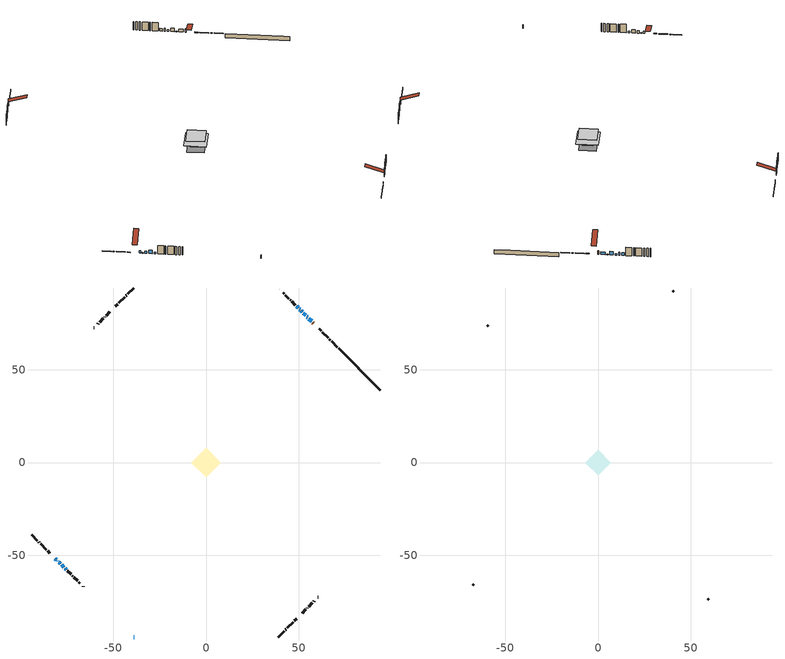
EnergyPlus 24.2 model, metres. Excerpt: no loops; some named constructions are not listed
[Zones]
conditioned space
 floor outside (Floor1 construction): -3.71,0 0,3.71 3.71,0 0,-3.71 z0.71
 floor adiabatic (AdiabaticFloorConstruction): -7.85,0 0,7.85 7.85,0 0,-7.85 z3.15
 floor foundation (Slab1 construction): -5.64,0.42 -0.42,5.64 5.64,-0.42 0.42,-5.64 z-1.75
 wall outside (RimJoist1 construction): 38.92,-93.97 42.05,-90.84 / -93.97,-38.92 -90.84,-42.05 / -38.92,93.97 -42.05,90.84 / 70.75,62.15 67.62,65.27 z0.71:1.01
 wall outside (RimJoist2 construction): 42.71,-90.19 43.2,-89.69 / -90.19,-42.71 -89.69,-43.2 / -42.71,90.19 -43.2,89.69 / 66.96,65.93 66.47,66.42 z0.71:1.01
 wall outside (RimJoist3 construction): 43.86,-89.04 46.96,-85.94 / -89.04,-43.86 -85.94,-46.96 / -43.86,89.04 -46.96,85.94 / 65.81,67.08 62.71,70.18 z0.71:1.01
 wall outside (RimJoist4 construction): 47.61,-85.28 48.75,-84.15 / -85.28,-47.61 -84.15,-48.75 / -47.61,85.28 -48.75,84.15 / 62.06,70.84 60.92,71.97 z0.71:1.01
 wall outside (AdiabaticWallConstruction 1): 57.88,75.01 57.57,75.33 z0.71:2.74
 wall outside (AdiabaticWallConstruction): -81.1,-51.79 -80.58,-52.32 z0.71:2.05; 56.91,75.98 55.41,77.49 / 49.61,83.28 48.82,84.08 z0.71:2.24; 54.75,78.14 54.36,78.54 / -79.92,-52.97 -79.72,-53.17 z0.71:1.07; -79.07,-53.83 -78.4,-54.49 z0.71:2.02; 53.7,79.19 52.48,80.42 z0.71:2.76; 51.82,81.07 51.3,81.59 z0.71:1.52; -77.74,-55.15 -76.49,-56.4 z0.71:2.63; -75.84,-57.06 -75.24,-57.65 z0.71:1.67; 50.65,82.25 50.27,82.62 z0.71:2.54; -38.93,-93.97 -38.62,-93.97 z0.71:2.69
 wall outside (Wall1 construction): 51.79,-81.1 53.79,-79.11 / -74.59,-58.31 -72.59,-60.3 / -51.79,81.1 -53.79,79.11 / 48.16,84.74 46.16,86.73 z0.71:5.59
 wall outside (Wall2 construction): 54.44,-78.45 54.62,-78.27 / -71.93,-60.96 -71.76,-61.14 / -54.44,78.45 -54.62,78.27 / 45.51,87.39 45.33,87.56 z0.71:5.59
 wall outside (Wall3 construction): 55.28,-77.62 57.24,-75.65 / -71.1,-61.8 -69.13,-63.76 / -55.28,77.62 -57.24,75.65 / 44.67,88.22 42.71,90.19 z0.71:5.59
 wall outside (Wall4 construction): 57.9,-75 58.4,-74.49 / -68.48,-64.42 -67.97,-64.92 / -57.9,75 -58.4,74.49 / 42.05,90.84 41.55,91.35 z0.71:5.59
 wall outside (Wall6 construction): 60.25,-72.64 60.37,-72.53 / -66.12,-66.77 -66.01,-66.89 / -60.25,72.64 -60.37,72.53 / 39.7,93.2 39.58,93.31 z0.71:5.59
 wall foundation (FoundationWall1 construction): 71.4,61.49,-1.75 71.4,61.49,0.71 91.71,41.18,0.71 91.71,41.18,0.62 93.97,38.92,0.62 93.97,38.92,-1.75
 window (WindowConstruction): -81.1,-51.79 -80.58,-52.32 z0.71:2.05
 window (WindowConstruction 7): 56.91,75.98 55.41,77.49 z0.71:2.24
 window (WindowConstruction 10): 54.75,78.14 54.36,78.53 z0.71:1.07
 window (WindowConstruction 11): -79.92,-52.97 -79.73,-53.17 z0.71:1.07
 window (WindowConstruction 1): -79.07,-53.83 -78.4,-54.49 z0.71:2.02
 window (WindowConstruction 2): 53.7,79.19 52.48,80.42 z0.71:2.76
 window (WindowConstruction 3): 51.82,81.07 51.3,81.59 z0.71:1.52
 window (WindowConstruction 4): -77.74,-55.15 -76.49,-56.4 z0.71:2.63
 window (WindowConstruction 5): -75.83,-57.06 -75.24,-57.65 z0.71:1.67
 window (WindowConstruction 8): 50.65,82.25 50.27,82.62 z0.71:2.54
 window (WindowConstruction 9): -38.92,-93.97 -38.62,-93.97 z0.71:2.69
 window (WindowConstruction 6): 49.61,83.28 48.82,84.08 z0.71:2.24
 door (Door): 57.88,75.01 57.57,75.33 z0.71:2.74
 ceiling adiabatic (AdiabaticFloorConstruction): 0,-7.85 7.85,0 0,7.85 -7.85,0 z3.15
attic - vented
 floor to conditioned space (Floor2 construction Reversed): -6.74,0 0,6.74 6.74,0 0,-6.74 z5.59
 wall outside (Wall5 construction): 59.06,-73.84 59.6,-73.3 / -67.32,-65.58 -66.78,-66.12 / -59.06,73.84 -59.6,73.3 / 40.89,92 40.35,92.54 z0.71:5.59
 roof outside (Roof1 construction): 51.13,-81.76,5.59 44.57,-75.19,8.68 42.84,-76.92,8.68 49.4,-83.49,5.59; -81.76,-51.13,5.59 -75.19,-44.57,8.68 -76.92,-42.84,8.68 -83.49,-49.4,5.59; -51.13,81.76,5.59 -44.57,75.19,8.68 -42.84,76.92,8.68 -49.4,83.49,5.59; 58.54,74.36,5.59 51.97,67.79,8.68 53.7,66.06,8.68 60.27,72.63,5.59
[Material] Roughness=Rough; Thermal Absorptance=0.9
Name | Thickness {m} | Conductivity {W/m-K} | Density {kg/m3} | Specific Heat {J/kg-K} | Solar Absorptance | Visible Absorptance
ceiling loosefill ins | 0.169333 | 0.0480833 | 16.02 | 1046.75 | 0.7 | 0.7
ceiling stud and cavity | 0.1397 | 0.0836008 | 65.682 | 1177.47 | 0.7 | 0.7
gypsum board | 0.0127 | 0.160291 | 801 | 837.4 | 0.6 | 0.6
[Construction]
Floor2 construction: ceiling loosefill ins, ceiling stud and cavity, gypsum board
[EnergyManagementSystem:Program]
infil_program: Set p_m = 0.14; Set p_s = 0.22; Set s_m = 270; Set s_s = 370; Set z_m = 9.99744; Set z_s = 4.854110264856792; Set f_t = (((s_m/z_m)^p_m)*((z_s/s_s)^p_s)); Set Tdiff = tin_s-tout_s; Set dT = @Abs Tdiff; Set c = 0.0331; Set Cs = 0.096; Set Cw = 0.1517; Set n = 0.65; Set sft = (f_t*0.54); Set temp1 = ((c*Cw)*((sft*site_vw_s)^(2*n)))^2; Set Qinf = (((c*Cs*(dT^n))^2)+temp1)^0.5; Set Qinf = (@Max Qinf 0); Set mech_vent_house_fan_sensible_load_act = 0.0; Set mech_vent_house_fan_latent_load_act = 0.0; Set OASupInPb = out_pb_s; Set OASupInTemp = tout_s; Set OASupInW = out_wt_s; Set OASupRho = (@RhoAirFnPbTdbW OASupInPb OASupInTemp OASupInW); Set OASupCp = (@CpAirFnW OASupInW); Set OASupInEnth = (@HFnTdbW OASupInTemp OASupInW); Set ZoneTemp = tin_s; Set ZoneW = win_s; Set ZoneCp = (@CpAirFnW ZoneW); Set ZoneAirEnth = (@HFnTdbW ZoneTemp ZoneW); Set mech_vent_house_fan_cfis_act = 0.0; Set QWHV_cfis_sup = 0.0; Set QWHV_cfis_suppl_sup = 0.0; Set QWHV_cfis_suppl_exh = 0.0; Set Qrange = 0; Set Qrange = Qrange + 0.075 * mech_vent_range_fan_0_sch_s; Set Qbath = 0; Set Qbath = Qbath + 0.066 * mech_vent_bath_fan_0_sch_s; Set Qbath = Qbath + 0.066 * mech_vent_bath_fan_1_sch_s; Set Qdryer = 0; Set Qdryer = Qdryer + 0.00308 * clothes_dryer_exhaust_0_sch_s; Set QWHV_sup = 0.00933; Set QWHV_exh = 0.00933; Set Qsupply = QWHV_sup + QWHV_cfis_sup + QWHV_cfis_suppl_sup; Set Qexhaust = Qrange + Qbath + Qdryer + QWHV_exh + QWHV_cfis_suppl_exh; Set Qfan = (@Max Qexhaust Qsupply); Set Qducts = 0; If Qducts < 0; Set Qsupply = Qsupply - Qducts; Else; Set Qexhaust = Qexhaust + Qducts; EndIf; Set Qfan_with_ducts = (@Max Qexhaust Qsupply); Set Qimb = (@Abs (Qsupply - Qexhaust)); If Qinf + Qimb > 0; Set Qtot = Qfan_with_ducts + (Qinf^2) / (Qinf + Qimb); Else; Set Qtot = Qfan_with_ducts; EndIf; Set Qinf_adj = Qtot - Qfan; Set infil_flow_act = Qinf_adj; Set infil_program_Qinf = Qinf_adj; Set infil_program_Qfan = Qfan; Set Qload = Qfan; Set Effectiveness_Sens = 0.0; Set Effectiveness_Lat = 0.0; Set Fan_MFR = Qload * OASupRho; Set ZoneInEnth = OASupInEnth; Set ZoneInTemp = OASupInTemp; If Qload > 0; Set Effectiveness_Sens = Effectiveness_Sens + 0.0093 / Qload * 0.5912295009261301; Set Effectiveness_Lat = Effectiveness_Lat + 0.0093 / Qload * 0.0; EndIf; Set ERVCpMin = (@Min OASupCp ZoneCp); Set ERVSupOutTemp = OASupInTemp + ERVCpMin/OASupCp * Effectiveness_Sens * (ZoneTemp - OASupInTemp); Set ERVSupOutW = OASupInW + ERVCpMin/OASupCp * Effectiveness_Lat * (ZoneW - OASupInW); Set ERVSupOutEnth = (@HFnTdbW ERVSupOutTemp ERVSupOutW); Set ERVSensHeatTrans = Fan_MFR * OASupCp * (ERVSupOutTemp - OASupInTemp); Set ERVTotalHeatTrans = Fan_MFR * (ERVSupOutEnth - OASupInEnth); Set ERVLatHeatTrans = ERVTotalHeatTrans - ERVSensHeatTrans; Set ZoneInEnth = ERVSupOutEnth; Set ZoneInTemp = ERVSupOutTemp; Set FanTotalToCond = Fan_MFR * (ZoneInEnth - ZoneAirEnth); Set FanSensToCond = Fan_MFR * ZoneCp * (ZoneInTemp - ZoneTemp); Set FanLatToCond = FanTotalToCond - FanSensToCond; Set mech_vent_house_fan_sensible_load_act = mech_vent_house_fan_sensible_load_act + FanSensToCond; Set mech_vent_house_fan_latent_load_act = mech_vent_house_fan_latent_load_act + FanLatToCond
unmet_hours_program: Set htg_unmet_hours = 0; Set clg_unmet_hours = 0; Set unit_htg_unmet_hours = 0; If ((DayOfYear >= 1) && (DayOfYear <= 365)); Set unit_htg_unmet_hours = unit_htg_unmet_hours + conditioned_space_htg_unmet_s; If unit_htg_unmet_hours > htg_unmet_hours; Set htg_unmet_hours = unit_htg_unmet_hours; EndIf; EndIf
water_heater_EC_adj: If WarmupFlag == 0; Set dhw_e_cons = water_heater_energy + water_heater_on_cycle_parasitic + water_heater_off_cycle_parasitic; Set water_heater_ec_adj_act = 0.0 * dhw_e_cons / 1; EndIf
[EnergyManagementSystem:ProgramCallingManager]
component_loads_program_calling_manager: EndOfZoneTimestepAfterZoneReporting; component_loads_program
fridge_schedule_program_calling_manager: BeginZoneTimestepAfterInitHeatBalance; fridge_schedule_program
infil_program_calling_manager: BeginZoneTimestepAfterInitHeatBalance; infil_program
natural_vent_program_calling_manager: BeginZoneTimestepAfterInitHeatBalance; natural_vent_program
total_airflows_program_calling_manager: EndOfZoneTimestepAfterZoneReporting; total_airflows_program
total_loads_program_calling_manager: EndOfZoneTimestepAfterZoneReporting; total_loads_program
unit_heater_supply_fan_disaggregate_program_calling_manager: EndOfSystemTimestepBeforeHVACReporting; unit_heater_supply_fan_disaggregate_program
unmet_hours_program_calling_manager: EndOfZoneTimestepBeforeZoneReporting; unmet_hours_program
water_heater_EC_adj_ProgramManager: EndOfSystemTimestepBeforeHVACReporting; water_heater_EC_adj
[EnergyManagementSystem:OutputVariable] Type of Data in Variable=Summed
Name | EMS Variable | Update Frequency | EMS Program or Subroutine | Units
unit heater supply fan disaggregate htg primary | unit_heater_supply_fan_primary_htg | SystemTimestep | unit_heater_supply_fan_disaggregate_program | J
loads_htg_tot_peakload_outvar; loads_htg_tot_annual_outvar; Energy Management System Output Variable 1; Energy Management System Output Variable 45 | loads_htg_tot | ZoneTimestep | total_loads_program | J
loads_clg_tot_peakload_outvar; loads_clg_tot_annual_outvar; Energy Management System Output Variable 2; Energy Management System Output Variable 46 | loads_clg_tot | ZoneTimestep | total_loads_program | J
htg_unmet_hours_annual_outvar; Energy Management System Output Variable 3 | htg_unmet_hours | ZoneTimestep | unmet_hours_program | hr
clg_unmet_hours_annual_outvar; Energy Management System Output Variable 4 | clg_unmet_hours | ZoneTimestep | unmet_hours_program | hr
loads_htg_roofs_annual_outvar; Energy Management System Output Variable 5 | loads_htg_roofs | ZoneTimestep | component_loads_program | J
loads_htg_ceilings_annual_outvar; Energy Management System Output Variable 6 | loads_htg_ceilings | ZoneTimestep | component_loads_program | J
loads_htg_walls_annual_outvar; Energy Management System Output Variable 7 | loads_htg_walls | ZoneTimestep | component_loads_program | J
loads_htg_rim_joists_annual_outvar; Energy Management System Output Variable 8 | loads_htg_rim_joists | ZoneTimestep | component_loads_program | J
loads_htg_foundation_walls_annual_outvar; Energy Management System Output Variable 9 | loads_htg_foundation_walls | ZoneTimestep | component_loads_program | J
loads_htg_doors_annual_outvar; Energy Management System Output Variable 10 | loads_htg_doors | ZoneTimestep | component_loads_program | J
loads_htg_windows_conduction_annual_outvar; Energy Management System Output Variable 11 | loads_htg_windows_conduction | ZoneTimestep | component_loads_program | J
loads_htg_windows_solar_annual_outvar; Energy Management System Output Variable 12 | loads_htg_windows_solar | ZoneTimestep | component_loads_program | J
loads_htg_skylights_conduction_annual_outvar; Energy Management System Output Variable 13 | loads_htg_skylights_conduction | ZoneTimestep | component_loads_program | J
loads_htg_skylights_solar_annual_outvar; Energy Management System Output Variable 14 | loads_htg_skylights_solar | ZoneTimestep | component_loads_program | J
loads_htg_floors_annual_outvar; Energy Management System Output Variable 15 | loads_htg_floors | ZoneTimestep | component_loads_program | J
loads_htg_slabs_annual_outvar; Energy Management System Output Variable 16 | loads_htg_slabs | ZoneTimestep | component_loads_program | J
loads_htg_internal_mass_annual_outvar; Energy Management System Output Variable 17 | loads_htg_internal_mass | ZoneTimestep | component_loads_program | J
loads_htg_infil_annual_outvar; Energy Management System Output Variable 18 | loads_htg_infil | ZoneTimestep | component_loads_program | J
loads_htg_natvent_annual_outvar; Energy Management System Output Variable 19 | loads_htg_natvent | ZoneTimestep | component_loads_program | J
loads_htg_mechvent_annual_outvar; Energy Management System Output Variable 20 | loads_htg_mechvent | ZoneTimestep | component_loads_program | J
loads_htg_whf_annual_outvar; Energy Management System Output Variable 21 | loads_htg_whf | ZoneTimestep | component_loads_program | J
loads_htg_ducts_annual_outvar; Energy Management System Output Variable 22 | loads_htg_ducts | ZoneTimestep | component_loads_program | J
loads_htg_intgains_annual_outvar; Energy Management System Output Variable 23 | loads_htg_intgains | ZoneTimestep | component_loads_program | J
loads_htg_lighting_annual_outvar; Energy Management System Output Variable 24 | loads_htg_lighting | ZoneTimestep | component_loads_program | J
loads_clg_roofs_annual_outvar; Energy Management System Output Variable 25 | loads_clg_roofs | ZoneTimestep | component_loads_program | J
loads_clg_ceilings_annual_outvar; Energy Management System Output Variable 26 | loads_clg_ceilings | ZoneTimestep | component_loads_program | J
loads_clg_walls_annual_outvar; Energy Management System Output Variable 27 | loads_clg_walls | ZoneTimestep | component_loads_program | J
loads_clg_rim_joists_annual_outvar; Energy Management System Output Variable 28 | loads_clg_rim_joists | ZoneTimestep | component_loads_program | J
loads_clg_foundation_walls_annual_outvar; Energy Management System Output Variable 29 | loads_clg_foundation_walls | ZoneTimestep | component_loads_program | J
loads_clg_doors_annual_outvar; Energy Management System Output Variable 30 | loads_clg_doors | ZoneTimestep | component_loads_program | J
loads_clg_windows_conduction_annual_outvar; Energy Management System Output Variable 31 | loads_clg_windows_conduction | ZoneTimestep | component_loads_program | J
loads_clg_windows_solar_annual_outvar; Energy Management System Output Variable 32 | loads_clg_windows_solar | ZoneTimestep | component_loads_program | J
loads_clg_skylights_conduction_annual_outvar; Energy Management System Output Variable 33 | loads_clg_skylights_conduction | ZoneTimestep | component_loads_program | J
loads_clg_skylights_solar_annual_outvar; Energy Management System Output Variable 34 | loads_clg_skylights_solar | ZoneTimestep | component_loads_program | J
loads_clg_floors_annual_outvar; Energy Management System Output Variable 35 | loads_clg_floors | ZoneTimestep | component_loads_program | J
loads_clg_slabs_annual_outvar; Energy Management System Output Variable 36 | loads_clg_slabs | ZoneTimestep | component_loads_program | J
loads_clg_internal_mass_annual_outvar; Energy Management System Output Variable 37 | loads_clg_internal_mass | ZoneTimestep | component_loads_program | J
loads_clg_infil_annual_outvar; Energy Management System Output Variable 38 | loads_clg_infil | ZoneTimestep | component_loads_program | J
loads_clg_natvent_annual_outvar; Energy Management System Output Variable 39 | loads_clg_natvent | ZoneTimestep | component_loads_program | J
loads_clg_mechvent_annual_outvar; Energy Management System Output Variable 40 | loads_clg_mechvent | ZoneTimestep | component_loads_program | J
loads_clg_whf_annual_outvar; Energy Management System Output Variable 41 | loads_clg_whf | ZoneTimestep | component_loads_program | J
loads_clg_ducts_annual_outvar; Energy Management System Output Variable 42 | loads_clg_ducts | ZoneTimestep | component_loads_program | J
loads_clg_intgains_annual_outvar; Energy Management System Output Variable 43 | loads_clg_intgains | ZoneTimestep | component_loads_program | J
loads_clg_lighting_annual_outvar; Energy Management System Output Variable 44 | loads_clg_lighting | ZoneTimestep | component_loads_program | J
[Schedule:Day:Interval]
interior lighting schedule day: No, 01:00, 0.108182, 04:00, 0.0901515, 05:00, 0.0991667, 06:00, 0.162273, 07:00, 0.270455, 08:00, 0.342576, 10:00, 0.369621, 11:00, 0.351591, 12:00, 0.333561, 13:00, 0.324545, 14:00, 0.31553, 15:00, 0.333561, 16:00, 0.369621, 17:00, 0.450758, 18:00, 0.585985, 19:00, 0.775303, 20:00, 0.955606, 21:00, 0.991667, 22:00, 0.712197, 23:00, 0.360606, 24:00, 0.162273
interior lighting schedule day 1: No, 01:00, 0.100909, 04:00, 0.0840909, 05:00, 0.0925, 06:00, 0.151364, 07:00, 0.252273, 08:00, 0.319545, 10:00, 0.344773, 11:00, 0.327955, 12:00, 0.311136, 13:00, 0.302727, 14:00, 0.294318, 15:00, 0.311136, 16:00, 0.344773, 17:00, 0.420455, 18:00, 0.546591, 19:00, 0.723182, 20:00, 0.891364, 21:00, 0.925, 22:00, 0.664318, 23:00, 0.336364, 24:00, 0.151364
interior lighting schedule day 2: No, 01:00, 0.0927273, 04:00, 0.0772727, 05:00, 0.085, 06:00, 0.139091, 07:00, 0.231818, 08:00, 0.293636, 10:00, 0.316818, 11:00, 0.301364, 12:00, 0.285909, 13:00, 0.278182, 14:00, 0.270455, 15:00, 0.285909, 16:00, 0.316818, 17:00, 0.386364, 18:00, 0.502273, 19:00, 0.664545, 20:00, 0.819091, 21:00, 0.85, 22:00, 0.610455, 23:00, 0.309091, 24:00, 0.139091
interior lighting schedule day 3: No, 01:00, 0.0845455, 04:00, 0.0704545, 05:00, 0.0775, 06:00, 0.126818, 07:00, 0.211364, 08:00, 0.267727, 10:00, 0.288864, 11:00, 0.274773, 12:00, 0.260682, 13:00, 0.253636, 14:00, 0.246591, 15:00, 0.260682, 16:00, 0.288864, 17:00, 0.352273, 18:00, 0.457955, 19:00, 0.605909, 20:00, 0.746818, 21:00, 0.775, 22:00, 0.556591, 23:00, 0.281818, 24:00, 0.126818
interior lighting schedule day 4: No, 01:00, 0.0763636, 04:00, 0.0636364, 05:00, 0.07, 06:00, 0.114545, 07:00, 0.190909, 08:00, 0.241818, 10:00, 0.260909, 11:00, 0.248182, 12:00, 0.235455, 13:00, 0.229091, 14:00, 0.222727, 15:00, 0.235455, 16:00, 0.260909, 17:00, 0.318182, 18:00, 0.413636, 19:00, 0.547273, 20:00, 0.674545, 21:00, 0.7, 22:00, 0.502727, 23:00, 0.254545, 24:00, 0.114545
interior lighting schedule day 5: No, 01:00, 0.0727273, 04:00, 0.0606061, 05:00, 0.0666667, 06:00, 0.109091, 07:00, 0.181818, 08:00, 0.230303, 10:00, 0.248485, 11:00, 0.236364, 12:00, 0.224242, 13:00, 0.218182, 14:00, 0.212121, 15:00, 0.224242, 16:00, 0.248485, 17:00, 0.30303, 18:00, 0.393939, 19:00, 0.521212, 20:00, 0.642424, 21:00, 0.666667, 22:00, 0.478788, 23:00, 0.242424, 24:00, 0.109091
interior lighting schedule day 6: No, 01:00, 0.0745455, 04:00, 0.0621212, 05:00, 0.0683333, 06:00, 0.111818, 07:00, 0.186364, 08:00, 0.236061, 10:00, 0.254697, 11:00, 0.242273, 12:00, 0.229848, 13:00, 0.223636, 14:00, 0.217424, 15:00, 0.229848, 16:00, 0.254697, 17:00, 0.310606, 18:00, 0.403788, 19:00, 0.534242, 20:00, 0.658485, 21:00, 0.683333, 22:00, 0.490758, 23:00, 0.248485, 24:00, 0.111818
interior lighting schedule day 7: No, 01:00, 0.08, 04:00, 0.0666667, 05:00, 0.0733333, 06:00, 0.12, 07:00, 0.2, 08:00, 0.253333, 10:00, 0.273333, 11:00, 0.26, 12:00, 0.246667, 13:00, 0.24, 14:00, 0.233333, 15:00, 0.246667, 16:00, 0.273333, 17:00, 0.333333, 18:00, 0.433333, 19:00, 0.573333, 20:00, 0.706667, 21:00, 0.733333, 22:00, 0.526667, 23:00, 0.266667, 24:00, 0.12
interior lighting schedule day 8: No, 01:00, 0.0890909, 04:00, 0.0742424, 05:00, 0.0816667, 06:00, 0.133636, 07:00, 0.222727, 08:00, 0.282121, 10:00, 0.304394, 11:00, 0.289545, 12:00, 0.274697, 13:00, 0.267273, 14:00, 0.259848, 15:00, 0.274697, 16:00, 0.304394, 17:00, 0.371212, 18:00, 0.482576, 19:00, 0.638485, 20:00, 0.78697, 21:00, 0.816667, 22:00, 0.586515, 23:00, 0.29697, 24:00, 0.133636
interior lighting schedule day 9: No, 01:00, 0.0972727, 04:00, 0.0810606, 05:00, 0.0891667, 06:00, 0.145909, 07:00, 0.243182, 08:00, 0.30803, 10:00, 0.332348, 11:00, 0.316136, 12:00, 0.299924, 13:00, 0.291818, 14:00, 0.283712, 15:00, 0.299924, 16:00, 0.332348, 17:00, 0.405303, 18:00, 0.526894, 19:00, 0.697121, 20:00, 0.859242, 21:00, 0.891667, 22:00, 0.640379, 23:00, 0.324242, 24:00, 0.145909
interior lighting schedule day 10: No, 01:00, 0.105455, 04:00, 0.0878788, 05:00, 0.0966667, 06:00, 0.158182, 07:00, 0.263636, 08:00, 0.333939, 10:00, 0.360303, 11:00, 0.342727, 12:00, 0.325152, 13:00, 0.316364, 14:00, 0.307576, 15:00, 0.325152, 16:00, 0.360303, 17:00, 0.439394, 18:00, 0.571212, 19:00, 0.755758, 20:00, 0.931515, 21:00, 0.966667, 22:00, 0.694242, 23:00, 0.351515, 24:00, 0.158182
interior lighting schedule day 11: No, 01:00, 0.109091, 04:00, 0.0909091, 05:00, 0.1, 06:00, 0.163636, 07:00, 0.272727, 08:00, 0.345455, 10:00, 0.372727, 11:00, 0.354545, 12:00, 0.336364, 13:00, 0.327273, 14:00, 0.318182, 15:00, 0.336364, 16:00, 0.372727, 17:00, 0.454545, 18:00, 0.590909, 19:00, 0.781818, 20:00, 0.963636, 21:00, 1, 22:00, 0.718182, 23:00, 0.363636, 24:00, 0.163636
interior lighting schedule default day; occupants schedule default day; clothes dryer schedule default day; cooking range schedule default day; mech vent bath fan 0 schedule default day; mech vent bath fan 1 schedule default day; mech vent range fan 0 schedule default day; misc plug loads schedule default day; general water use schedule default day; heating setpoint default day; cooling setpoint default day; clothes dryer exhaust 0 schedule default day; cooling season schedule day; cooling season schedule day 2; cooling season schedule default day; exterior lighting schedule default day; natural vent schedule default day: No, 24:00, 0
occupants schedule day: No, 05:00, 0.426829, 06:00, 0.719512, 07:00, 1, 08:00, 0.670732, 09:00, 0.329268, 14:00, 0.170732, 15:00, 0.231707, 16:00, 0.329268, 17:00, 0.5, 18:00, 0.670732, 19:00, 0.829268, 21:00, 1, 22:00, 0.853659, 23:00, 0.646341, 24:00, 0.426829
clothes dryer schedule day; clothes dryer exhaust 0 schedule day: No, 01:00, 0.123457, 02:00, 0.0740741, 03:00, 0.0493827, 04:00, 0.0246914, 05:00, 0.0493827, 06:00, 0.0740741, 07:00, 0.197531, 08:00, 0.395062, 09:00, 0.592593, 10:00, 0.839506, 11:00, 0.962963, 12:00, 1, 13:00, 0.91358, 14:00, 0.82716, 15:00, 0.716049, 16:00, 0.753086, 17:00, 0.679012, 18:00, 0.666667, 20:00, 0.62963, 21:00, 0.641975, 22:00, 0.666667, 23:00, 0.54321, 24:00, 0.296296
cooking range schedule day: No, 05:00, 0.0597015, 06:00, 0.11194, 07:00, 0.171642, 08:00, 0.291045, 11:00, 0.343284, 12:00, 0.402985, 13:00, 0.462687, 14:00, 0.343284, 15:00, 0.291045, 16:00, 0.402985, 17:00, 0.567164, 18:00, 1, 19:00, 0.850746, 20:00, 0.432836, 21:00, 0.291045, 22:00, 0.231343, 23:00, 0.171642, 24:00, 0.11194
mech vent bath fan 0 schedule day; mech vent bath fan 1 schedule day: No, 07:00, 0, 08:00, 1, 09:00, 0.2, 24:00, 0
mech vent range fan 0 schedule day: No, 18:00, 0, 19:00, 1, 20:00, 0.2, 24:00, 0
misc plug loads schedule day: No, 06:00, 0.705882, 07:00, 0.745098, 08:00, 0.803922, 15:00, 0.823529, 16:00, 0.862745, 17:00, 0.921569, 18:00, 0.980392, 19:00, 1, 20:00, 0.980392, 21:00, 0.941176, 22:00, 0.862745, 23:00, 0.784314, 24:00, 0.72549
general water use schedule day: No, 01:00, 0.315068, 03:00, 0.287671, 04:00, 0.342466, 05:00, 0.369863, 06:00, 0.520548, 07:00, 0.60274, 08:00, 0.534247, 10:00, 0.506849, 11:00, 0.465753, 14:00, 0.479452, 15:00, 0.534247, 16:00, 0.589041, 17:00, 0.69863, 18:00, 0.876712, 19:00, 0.890411, 20:00, 0.986301, 21:00, 1, 22:00, 0.863014, 23:00, 0.616438, 24:00, 0.465753
heating setpoint day: No, 07:00, 18, 23:00, 21, 24:00, 18
cooling setpoint day: No, 24:00, 25
cooling season schedule day 1: No, 24:00, 1
exterior lighting schedule day: No, 01:00, 0.566667, 03:00, 0.524167, 05:00, 0.495833, 06:00, 0.5525, 07:00, 0.623333, 08:00, 0.580833, 09:00, 0.439167, 10:00, 0.354167, 12:00, 0.34, 13:00, 0.354167, 14:00, 0.396667, 15:00, 0.425, 16:00, 0.495833, 17:00, 0.623333, 18:00, 0.793333, 19:00, 0.906667, 20:00, 0.963333, 21:00, 0.991667, 22:00, 0.920833, 23:00, 0.793333, 24:00, 0.665833
exterior lighting schedule day 1: No, 01:00, 0.528571, 03:00, 0.488929, 05:00, 0.4625, 06:00, 0.515357, 07:00, 0.581429, 08:00, 0.541786, 09:00, 0.409643, 10:00, 0.330357, 12:00, 0.317143, 13:00, 0.330357, 14:00, 0.37, 15:00, 0.396429, 16:00, 0.4625, 17:00, 0.581429, 18:00, 0.74, 19:00, 0.845714, 20:00, 0.898571, 21:00, 0.925, 22:00, 0.858929, 23:00, 0.74, 24:00, 0.621071
exterior lighting schedule day 10: No, 01:00, 0.552381, 03:00, 0.510952, 05:00, 0.483333, 06:00, 0.538571, 07:00, 0.607619, 08:00, 0.56619, 09:00, 0.428095, 10:00, 0.345238, 12:00, 0.331429, 13:00, 0.345238, 14:00, 0.386667, 15:00, 0.414286, 16:00, 0.483333, 17:00, 0.607619, 18:00, 0.773333, 19:00, 0.88381, 20:00, 0.939048, 21:00, 0.966667, 22:00, 0.897619, 23:00, 0.773333, 24:00, 0.649048
exterior lighting schedule day 11: No, 01:00, 0.571429, 03:00, 0.528571, 05:00, 0.5, 06:00, 0.557143, 07:00, 0.628571, 08:00, 0.585714, 09:00, 0.442857, 10:00, 0.357143, 12:00, 0.342857, 13:00, 0.357143, 14:00, 0.4, 15:00, 0.428571, 16:00, 0.5, 17:00, 0.628571, 18:00, 0.8, 19:00, 0.914286, 20:00, 0.971429, 21:00, 1, 22:00, 0.928571, 23:00, 0.8, 24:00, 0.671429
exterior lighting schedule day 2: No, 01:00, 0.485714, 03:00, 0.449286, 05:00, 0.425, 06:00, 0.473571, 07:00, 0.534286, 08:00, 0.497857, 09:00, 0.376429, 10:00, 0.303571, 12:00, 0.291429, 13:00, 0.303571, 14:00, 0.34, 15:00, 0.364286, 16:00, 0.425, 17:00, 0.534286, 18:00, 0.68, 19:00, 0.777143, 20:00, 0.825714, 21:00, 0.85, 22:00, 0.789286, 23:00, 0.68, 24:00, 0.570714
exterior lighting schedule day 3: No, 01:00, 0.442857, 03:00, 0.409643, 05:00, 0.3875, 06:00, 0.431786, 07:00, 0.487143, 08:00, 0.453929, 09:00, 0.343214, 10:00, 0.276786, 12:00, 0.265714, 13:00, 0.276786, 14:00, 0.31, 15:00, 0.332143, 16:00, 0.3875, 17:00, 0.487143, 18:00, 0.62, 19:00, 0.708571, 20:00, 0.752857, 21:00, 0.775, 22:00, 0.719643, 23:00, 0.62, 24:00, 0.520357
exterior lighting schedule day 4: No, 01:00, 0.4, 03:00, 0.37, 05:00, 0.35, 06:00, 0.39, 07:00, 0.44, 08:00, 0.41, 09:00, 0.31, 10:00, 0.25, 12:00, 0.24, 13:00, 0.25, 14:00, 0.28, 15:00, 0.3, 16:00, 0.35, 17:00, 0.44, 18:00, 0.56, 19:00, 0.64, 20:00, 0.68, 21:00, 0.7, 22:00, 0.65, 23:00, 0.56, 24:00, 0.47
exterior lighting schedule day 5: No, 01:00, 0.380952, 03:00, 0.352381, 05:00, 0.333333, 06:00, 0.371429, 07:00, 0.419048, 08:00, 0.390476, 09:00, 0.295238, 10:00, 0.238095, 12:00, 0.228571, 13:00, 0.238095, 14:00, 0.266667, 15:00, 0.285714, 16:00, 0.333333, 17:00, 0.419048, 18:00, 0.533333, 19:00, 0.609524, 20:00, 0.647619, 21:00, 0.666667, 22:00, 0.619048, 23:00, 0.533333, 24:00, 0.447619
exterior lighting schedule day 6: No, 01:00, 0.390476, 03:00, 0.36119, 05:00, 0.341667, 06:00, 0.380714, 07:00, 0.429524, 08:00, 0.400238, 09:00, 0.302619, 10:00, 0.244048, 12:00, 0.234286, 13:00, 0.244048, 14:00, 0.273333, 15:00, 0.292857, 16:00, 0.341667, 17:00, 0.429524, 18:00, 0.546667, 19:00, 0.624762, 20:00, 0.66381, 21:00, 0.683333, 22:00, 0.634524, 23:00, 0.546667, 24:00, 0.45881
exterior lighting schedule day 7: No, 01:00, 0.419048, 03:00, 0.387619, 05:00, 0.366667, 06:00, 0.408571, 07:00, 0.460952, 08:00, 0.429524, 09:00, 0.324762, 10:00, 0.261905, 12:00, 0.251429, 13:00, 0.261905, 14:00, 0.293333, 15:00, 0.314286, 16:00, 0.366667, 17:00, 0.460952, 18:00, 0.586667, 19:00, 0.670476, 20:00, 0.712381, 21:00, 0.733333, 22:00, 0.680952, 23:00, 0.586667, 24:00, 0.492381
exterior lighting schedule day 8: No, 01:00, 0.466667, 03:00, 0.431667, 05:00, 0.408333, 06:00, 0.455, 07:00, 0.513333, 08:00, 0.478333, 09:00, 0.361667, 10:00, 0.291667, 12:00, 0.28, 13:00, 0.291667, 14:00, 0.326667, 15:00, 0.35, 16:00, 0.408333, 17:00, 0.513333, 18:00, 0.653333, 19:00, 0.746667, 20:00, 0.793333, 21:00, 0.816667, 22:00, 0.758333, 23:00, 0.653333, 24:00, 0.548333
exterior lighting schedule day 9: No, 01:00, 0.509524, 03:00, 0.47131, 05:00, 0.445833, 06:00, 0.496786, 07:00, 0.560476, 08:00, 0.522262, 09:00, 0.394881, 10:00, 0.318452, 12:00, 0.305714, 13:00, 0.318452, 14:00, 0.356667, 15:00, 0.382143, 16:00, 0.445833, 17:00, 0.560476, 18:00, 0.713333, 19:00, 0.815238, 20:00, 0.86619, 21:00, 0.891667, 22:00, 0.827976, 23:00, 0.713333, 24:00, 0.59869
[Schedule:Week:Daily]
heating setpoint Week Rule - Jan1-Dec31: heating setpoint day, heating setpoint day, heating setpoint day, heating setpoint day, heating setpoint day, heating setpoint day, heating setpoint day, heating setpoint default day, heating setpoint default day, heating setpoint default day, heating setpoint default day, heating setpoint default day
cooling setpoint Week Rule - Jan1-Dec31: cooling setpoint day, cooling setpoint day, cooling setpoint day, cooling setpoint day, cooling setpoint day, cooling setpoint day, cooling setpoint day, cooling setpoint default day, cooling setpoint default day, cooling setpoint default day, cooling setpoint default day, cooling setpoint default day
clothes dryer exhaust 0 schedule Week Rule - Jan1-Dec31: clothes dryer exhaust 0 schedule day, clothes dryer exhaust 0 schedule day, clothes dryer exhaust 0 schedule day, clothes dryer exhaust 0 schedule day, clothes dryer exhaust 0 schedule day, clothes dryer exhaust 0 schedule day, clothes dryer exhaust 0 schedule day, clothes dryer exhaust 0 schedule default day, clothes dryer exhaust 0 schedule default day, clothes dryer exhaust 0 schedule default day, clothes dryer exhaust 0 schedule default day, clothes dryer exhaust 0 schedule default day
cooling season schedule Week Rule - Jan1-May26: cooling season schedule day, cooling season schedule day, cooling season schedule day, cooling season schedule day, cooling season schedule day, cooling season schedule day, cooling season schedule day, cooling season schedule default day, cooling season schedule default day, cooling season schedule default day, cooling season schedule default day, cooling season schedule default day
cooling season schedule Week Rule - May27-Jun2: cooling season schedule day, cooling season schedule day, cooling season schedule day, cooling season schedule day, cooling season schedule day, cooling season schedule day 1, cooling season schedule day 1, cooling season schedule default day, cooling season schedule default day, cooling season schedule default day, cooling season schedule default day, cooling season schedule default day
cooling season schedule Week Rule - Jun3-Aug25: cooling season schedule day 1, cooling season schedule day 1, cooling season schedule day 1, cooling season schedule day 1, cooling season schedule day 1, cooling season schedule day 1, cooling season schedule day 1, cooling season schedule default day, cooling season schedule default day, cooling season schedule default day, cooling season schedule default day, cooling season schedule default day
cooling season schedule Week Rule - Aug26-Sep1: cooling season schedule day 1, cooling season schedule day 1, cooling season schedule day 1, cooling season schedule day 1, cooling season schedule day 1, cooling season schedule day 1, cooling season schedule day 2, cooling season schedule default day, cooling season schedule default day, cooling season schedule default day, cooling season schedule default day, cooling season schedule default day
cooling season schedule Week Rule - Sep2-Dec31: cooling season schedule day 2, cooling season schedule day 2, cooling season schedule day 2, cooling season schedule day 2, cooling season schedule day 2, cooling season schedule day 2, cooling season schedule day 2, cooling season schedule default day, cooling season schedule default day, cooling season schedule default day, cooling season schedule default day, cooling season schedule default day
exterior lighting schedule Week Rule - Mar4-Mar31: exterior lighting schedule day 2, exterior lighting schedule day 2, exterior lighting schedule day 2, exterior lighting schedule day 2, exterior lighting schedule day 2, exterior lighting schedule day 2, exterior lighting schedule day 2, exterior lighting schedule default day, exterior lighting schedule default day, exterior lighting schedule default day, exterior lighting schedule default day, exterior lighting schedule default day
exterior lighting schedule Week Rule - Apr1-Apr28: exterior lighting schedule day 3, exterior lighting schedule day 3, exterior lighting schedule day 3, exterior lighting schedule day 3, exterior lighting schedule day 3, exterior lighting schedule day 3, exterior lighting schedule day 3, exterior lighting schedule default day, exterior lighting schedule default day, exterior lighting schedule default day, exterior lighting schedule default day, exterior lighting schedule default day
exterior lighting schedule Week Rule - Apr29-May5: exterior lighting schedule day 3, exterior lighting schedule day 3, exterior lighting schedule day 4, exterior lighting schedule day 4, exterior lighting schedule day 4, exterior lighting schedule day 4, exterior lighting schedule day 4, exterior lighting schedule default day, exterior lighting schedule default day, exterior lighting schedule default day, exterior lighting schedule default day, exterior lighting schedule default day
exterior lighting schedule Week Rule - May6-May26: exterior lighting schedule day 4, exterior lighting schedule day 4, exterior lighting schedule day 4, exterior lighting schedule day 4, exterior lighting schedule day 4, exterior lighting schedule day 4, exterior lighting schedule day 4, exterior lighting schedule default day, exterior lighting schedule default day, exterior lighting schedule default day, exterior lighting schedule default day, exterior lighting schedule default day
exterior lighting schedule Week Rule - May27-Jun2: exterior lighting schedule day 4, exterior lighting schedule day 4, exterior lighting schedule day 4, exterior lighting schedule day 4, exterior lighting schedule day 4, exterior lighting schedule day 5, exterior lighting schedule day 5, exterior lighting schedule default day, exterior lighting schedule default day, exterior lighting schedule default day, exterior lighting schedule default day, exterior lighting schedule default day
exterior lighting schedule Week Rule - Jun3-Jun30: exterior lighting schedule day 5, exterior lighting schedule day 5, exterior lighting schedule day 5, exterior lighting schedule day 5, exterior lighting schedule day 5, exterior lighting schedule day 5, exterior lighting schedule day 5, exterior lighting schedule default day, exterior lighting schedule default day, exterior lighting schedule default day, exterior lighting schedule default day, exterior lighting schedule default day
exterior lighting schedule Week Rule - Jul1-Jul28: exterior lighting schedule day 6, exterior lighting schedule day 6, exterior lighting schedule day 6, exterior lighting schedule day 6, exterior lighting schedule day 6, exterior lighting schedule day 6, exterior lighting schedule day 6, exterior lighting schedule default day, exterior lighting schedule default day, exterior lighting schedule default day, exterior lighting schedule default day, exterior lighting schedule default day
exterior lighting schedule Week Rule - Jul29-Aug4: exterior lighting schedule day 6, exterior lighting schedule day 6, exterior lighting schedule day 6, exterior lighting schedule day 7, exterior lighting schedule day 7, exterior lighting schedule day 7, exterior lighting schedule day 7, exterior lighting schedule default day, exterior lighting schedule default day, exterior lighting schedule default day, exterior lighting schedule default day, exterior lighting schedule default day
exterior lighting schedule Week Rule - Aug5-Aug25: exterior lighting schedule day 7, exterior lighting schedule day 7, exterior lighting schedule day 7, exterior lighting schedule day 7, exterior lighting schedule day 7, exterior lighting schedule day 7, exterior lighting schedule day 7, exterior lighting schedule default day, exterior lighting schedule default day, exterior lighting schedule default day, exterior lighting schedule default day, exterior lighting schedule default day
exterior lighting schedule Week Rule - Aug26-Sep1: exterior lighting schedule day 7, exterior lighting schedule day 7, exterior lighting schedule day 7, exterior lighting schedule day 7, exterior lighting schedule day 7, exterior lighting schedule day 7, exterior lighting schedule day 8, exterior lighting schedule default day, exterior lighting schedule default day, exterior lighting schedule default day, exterior lighting schedule default day, exterior lighting schedule default day
exterior lighting schedule Week Rule - Sep2-Sep29: exterior lighting schedule day 8, exterior lighting schedule day 8, exterior lighting schedule day 8, exterior lighting schedule day 8, exterior lighting schedule day 8, exterior lighting schedule day 8, exterior lighting schedule day 8, exterior lighting schedule default day, exterior lighting schedule default day, exterior lighting schedule default day, exterior lighting schedule default day, exterior lighting schedule default day
exterior lighting schedule Week Rule - Sep30-Oct6: exterior lighting schedule day 8, exterior lighting schedule day 9, exterior lighting schedule day 9, exterior lighting schedule day 9, exterior lighting schedule day 9, exterior lighting schedule day 9, exterior lighting schedule day 9, exterior lighting schedule default day, exterior lighting schedule default day, exterior lighting schedule default day, exterior lighting schedule default day, exterior lighting schedule default day
exterior lighting schedule Week Rule - Oct7-Oct27: exterior lighting schedule day 9, exterior lighting schedule day 9, exterior lighting schedule day 9, exterior lighting schedule day 9, exterior lighting schedule day 9, exterior lighting schedule day 9, exterior lighting schedule day 9, exterior lighting schedule default day, exterior lighting schedule default day, exterior lighting schedule default day, exterior lighting schedule default day, exterior lighting schedule default day
exterior lighting schedule Week Rule - Oct28-Nov3: exterior lighting schedule day 9, exterior lighting schedule day 9, exterior lighting schedule day 9, exterior lighting schedule day 9, exterior lighting schedule day 10, exterior lighting schedule day 10, exterior lighting schedule day 10, exterior lighting schedule default day, exterior lighting schedule default day, exterior lighting schedule default day, exterior lighting schedule default day, exterior lighting schedule default day
exterior lighting schedule Week Rule - Nov4-Nov24: exterior lighting schedule day 10, exterior lighting schedule day 10, exterior lighting schedule day 10, exterior lighting schedule day 10, exterior lighting schedule day 10, exterior lighting schedule day 10, exterior lighting schedule day 10, exterior lighting schedule default day, exterior lighting schedule default day, exterior lighting schedule default day, exterior lighting schedule default day, exterior lighting schedule default day
exterior lighting schedule Week Rule - Nov25-Dec1: exterior lighting schedule day 10, exterior lighting schedule day 10, exterior lighting schedule day 10, exterior lighting schedule day 10, exterior lighting schedule day 10, exterior lighting schedule day 10, exterior lighting schedule day 11, exterior lighting schedule default day, exterior lighting schedule default day, exterior lighting schedule default day, exterior lighting schedule default day, exterior lighting schedule default day
exterior lighting schedule Week Rule - Dec2-Dec31: exterior lighting schedule day 11, exterior lighting schedule day 11, exterior lighting schedule day 11, exterior lighting schedule day 11, exterior lighting schedule day 11, exterior lighting schedule day 11, exterior lighting schedule day 11, exterior lighting schedule default day, exterior lighting schedule default day, exterior lighting schedule default day, exterior lighting schedule default day, exterior lighting schedule default day
natural vent schedule Week Rule - Jan1-Dec31: natural vent schedule default day, natural vent schedule default day, natural vent schedule default day, natural vent schedule default day, natural vent schedule default day, natural vent schedule default day, natural vent schedule default day, natural vent schedule default day, natural vent schedule default day, natural vent schedule default day, natural vent schedule default day, natural vent schedule default day
[Schedule:Year]
heating setpoint: heating setpoint Week Rule - Jan1-Dec31, 1, 1, 12, 31
cooling setpoint: cooling setpoint Week Rule - Jan1-Dec31, 1, 1, 12, 31
clothes dryer exhaust 0 schedule: clothes dryer exhaust 0 schedule Week Rule - Jan1-Dec31, 1, 1, 12, 31
cooling season schedule: cooling season schedule Week Rule - Jan1-May26, 1, 1, 5, 26, cooling season schedule Week Rule - May27-Jun2, 5, 27, 6, 2, cooling season schedule Week Rule - Jun3-Aug25, 6, 3, 8, 25, cooling season schedule Week Rule - Aug26-Sep1, 8, 26, 9, 1, cooling season schedule Week Rule - Sep2-Dec31, 9, 2, 12, 31
natural vent schedule: natural vent schedule Week Rule - Jan1-Dec31, 1, 1, 12, 31
